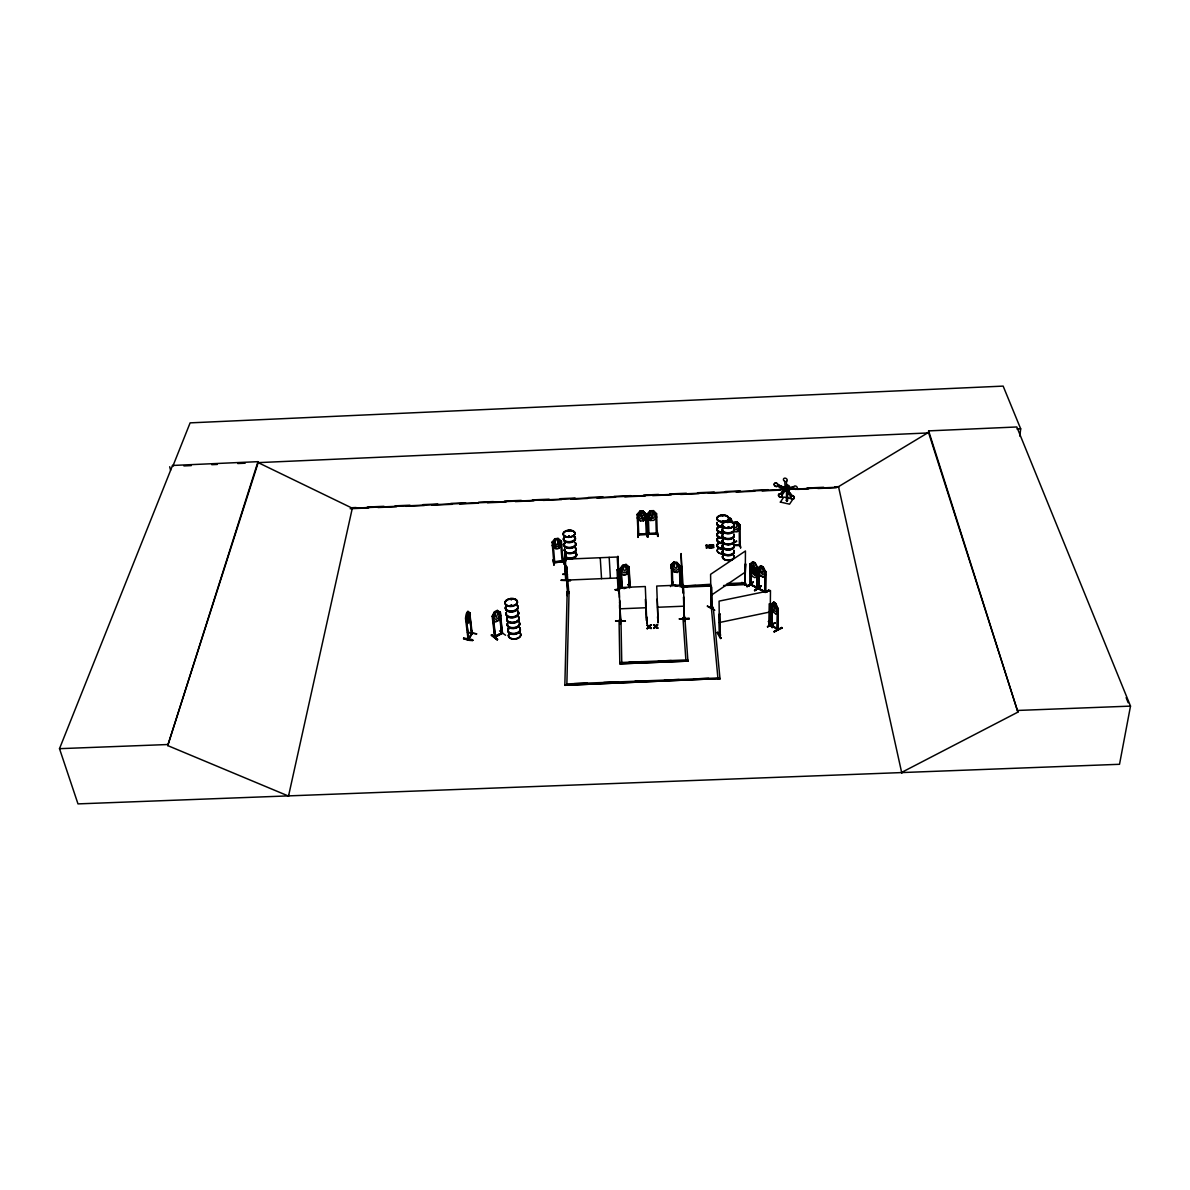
<?xml version="1.0" encoding="UTF-8"?>
<svg xmlns="http://www.w3.org/2000/svg" width="1190" height="1190" viewBox="0 0 1190 1190"><rect width="100%" height="100%" fill="white"/><g stroke="black" fill="none" stroke-linecap="round" stroke-linejoin="round"><path stroke-width="1.5" d="M733.709 545.585L740.12 545.496L740.106 524.85L739.243 524.85L739.377 545.585L740.21 545.496L740.195 544.574L739.183 545.02M733.933 531.856L737.116 531.722L740.254 528.271L740.106 524.85M749.284 586.417L741.905 582.356M745.669 563.956L744.717 585.063L745.401 563.822L745.029 585.212L745.684 584.751L744.717 584.32M745.178 585.153L745.446 550.985L710.594 574.324L711.025 608.12M561.07 580.348L570.441 580.75M747.082 586.744L753.389 581.97L747.082 586.313M570.501 580.467L561.13 580.08M757.48 575.618L754.951 577.671L752.482 576.495L750.102 571.899L750.116 568.582L752.645 566.619L753.538 562.647M757.673 570.903L755.055 572.896L752.571 571.736L750.116 567.154L750.131 563.837L752.749 561.799L755.234 562.974L757.703 567.556L757.405 588.44M750.488 572.39L750.429 584.528L757.732 588.247L757.822 567.392L756.825 566.946L756.766 588.128L757.078 575.737M750.503 568.924L750.533 563.718L750.86 585.063M754.519 590.508C774.244 576.466 741.995 600.786 760.767 585.748M754.966 590.374L761.228 586.298M751.396 571.75L754.639 575.365L756.26 574.22L753.478 562.692M757.108 572.256L757.152 567.05M765.601 574.874L763.028 576.957L760.529 575.767L758.149 571.14L758.164 567.794L759.175 568.076L758.625 589.08L758.774 567.942M758.714 589.08L758.253 567.868L759.175 568.076M758.491 567.734L758.313 588.589L765.066 591.98M564.655 559.032L564.804 562.572M765.17 571.096L764.709 592.218L764.828 570.992L765.839 571.438L765.676 592.367M764.962 591.98L764.754 591.445M765.378 592.471L765.616 571.587L763.251 566.99L760.707 565.711L758.104 567.853M467.224 613.014L467.938 618.636C469.157 617.744 468.592 611.273 467.135 612.999M568.835 592.754L567.823 592.561L568.835 592.754L567.124 571.899L566.247 571.944L567.764 592.798L565.25 559.196L617.208 557.009L619.157 590.686M767.535 626.937L775.27 622.668L767.535 626.505M764.932 592.456L769.127 590.463M768.547 621.835L772.429 627.621L768.487 621.507M769.439 603.776L770.421 603.791L769.439 603.776L769.171 625.152L770.153 624.229M769.558 603.985L769.38 625.137M567.124 571.899L566.247 572.137M567.749 589.407L567.199 595.61L567.809 589.823M775.776 613.757L777.962 612.032L775.716 613.921L773.559 612.225L771.507 607.272L771.477 603.925L773.783 602.095L775.984 603.717L778.007 608.759L777.695 629.927M771.879 625.613L771.923 603.851M777.486 629.867L777.427 608.254L778.29 608.551L777.962 629.793L771.596 625.003L771.864 607.376M772.057 604.371L771.983 625.628L771.551 624.185M772.444 607.807L771.864 625.568M774.303 632.009L781.711 627.502L782.053 628.201M777.293 607.986L778.096 608.715M777.055 629.436L777.695 608.12M777.903 629.718L777.263 628.484M780.357 502.18L783.779 497.048L792.957 499.116L789.55 504.158L780.357 502.076M784.984 486.755L783.392 489.06L789.193 490.295L790.77 487.974L788.836 487.037L788.167 488.004L788.702 485.505L786.798 485.118L786.278 487.603M786.01 486.264L785.489 488.763L786.01 486.264L787.899 486.665L787.869 488.45M787.646 490.369L787.423 500.767L786.605 500.96L786.456 490.131M786.769 486.903L786.798 485.118M786.605 500.96L786.858 488.837M787.423 500.767L787.274 489.923M787.378 489.164L787.899 486.665M788.658 487.29L788.702 485.505M789.193 490.295L790.785 487.454M564.834 685.306L720.024 678.538L564.834 685.306L567.184 591.936L569.058 591.846L566.842 685.232M621.344 588.381L620.183 569.236L621.15 568.939L622.132 588.158M794.147 488.421L786.798 489.626L786.382 488.212L793.641 486.918A2.023 1.607 32.9 0 1 796.065 486.189A2.023 1.607 32.9 0 1 797.107 488.822A2.023 1.607 32.9 0 1 794.236 488.763L794.325 488.629M648.416 514.065L647.42 513.991L648.148 534.429L648.297 533.447L656.478 533.373M567.05 573.952L567.035 575.261L566.529 566.157M565.666 580.185L564.536 559.151M466.763 613.207L466.852 619.99L467.953 620.659C471.642 614.085 466.778 605.472 465.498 618.369L468.072 639.313M679.431 566.113L679.981 586.804M463.639 638.138C482.233 640.25 467.893 642.124 463.639 638.123M565.964 557.574L565.443 561.948L565.161 552.666L565.771 555.12M463.654 638.539L472.638 640.488M901.648 772.399L1017.911 712.126L928.512 432.401L928.631 430.884L1016.825 426.972L1130.5 706.116L1119.522 764.292L77.99 803.89L59.5 748.674L172.535 465.469L257.977 461.675L258.185 462.627L167.731 745.595L288.516 796.065L288.843 795.203M495.561 637.022L493.166 615.84L492.184 616.316L494.698 637.438L495.367 636.799M499.726 612.553L501.719 633.66L502.314 632.277M727.968 522.38L727.388 522.425M727.67 527.884L728.087 527.021M728.221 522.455L729.202 518.23M729.009 527.646L728.563 526.962L729.366 527.542M727.715 522.38L728.295 522.217M1019.815 436.15L1020.693 428.846L1003.155 386.11L190.117 422.866L172.773 466.406L172.535 465.469M722.256 521.175L723.58 521.547M722.033 516.058L722.91 516.163L722.449 515.538M1017.911 712.126L928.631 430.884M469.247 621.12C466.063 627.056 472.147 614.813 469.723 612.538L472.222 633.571C465.573 644.876 468.488 635.163 468.875 638.866L466.197 617.699L468.562 639.268M620.674 620.644L620.585 619.752M288.516 796.065L352.433 507.684L356.137 507.52M657.728 616.777L658.1 622.905L657.52 616.807M497.494 639.179L491.559 634.687L497.509 639.179L497.123 639.848L491.529 634.716M569.564 536.601C566.916 535.247 570.843 538.192 569.013 535.902M497.123 639.818L491.217 635.282M568.775 531.394L569.668 531.142M568.731 531.231L569.653 531.067M680.234 569.668L677.333 572.494L674.254 571.914L671.145 567.972L671.041 564.655L672.008 564.67M555.18 542.09L555.953 539.204L556.98 539.1L558.363 543.22L556.399 544.693L555.299 543.518M707.351 606.335L714.788 610.277L707.395 605.933M566.083 580.155L565.072 566.009M720.456 634.642C717.63 634.166 722.36 635.207 719.459 635.609L719.087 601.129L770.48 590.538L770.123 624.943L769.201 624.839M720.456 635.401L719.296 635.386M567.392 574.517L562.781 574.101M564.209 559.136L565.265 552.666L565.443 554.689L566.024 554.198M564.655 559.003L566.128 580.155M656.761 517.01L653.801 520.372L650.662 520.461L653.429 510.659L650.29 510.748L647.315 514.139L650.335 510.837M511.685 605.115L511.477 606.112L510.213 605.844M511.581 599.745L511.655 599.165M511.879 605.279L510.153 605.948M711.159 545.957C713.331 545.704 714.565 544.648 711.397 544.812A1.577 0.907 -0.8 0 0 710.698 545.139L712.364 546.418M471.359 633.139L472.162 632.723L468.146 639.194M772.206 624.646L771.284 624.319L771.998 624.854M651.361 511.269L650.528 515.508L652.581 516.668L653.503 513.946L652.373 511.209L651.346 511.209M785.013 489.373L785.459 488.079L777.948 484.613A2.008 1.592 33.8 0 0 775.315 483.006A2.008 1.592 33.8 0 0 774.586 485.371A2.008 1.592 33.8 0 0 777.472 486.16L785.102 489.239L777.62 485.996M167.731 745.595L257.977 461.675M761.481 566.708L760.633 570.635L762.24 572.747L763.102 570.397L761.54 566.663M756.691 587.25L756.899 587.86M750.116 584.677L750.131 563.837M751.173 584.156L750.131 583.888L750.949 584.305M472.638 640.458L463.49 638.807M554.837 538.728L553.826 544.678L556.042 546.418L558.095 546.225L559.969 544.083L558.021 538.43L554.837 538.728L551.967 542.357L553.067 542.105L554.704 562.394M657.921 619.767L657.207 599.001M553.32 559.85L554.019 565.324L552.889 559.955M620.496 621.254L619.737 600.325M639.982 511.224L638.762 517.055L640.889 518.885L642.912 518.795L644.816 516.772L643.076 511.224L639.982 511.224L637.037 514.675M650.29 510.748L649.041 516.579L651.153 518.409L653.176 518.319L655.095 516.296L653.429 510.599L656.642 513.708L657.237 534.013L656.478 533.343M717.198 632.634L720.456 638.569L720.976 638.004M720.962 638.019L717.6 632.515M637.751 532.138L638.048 537.017M751.44 564.521C752.868 557.738 757.941 566.276 756.29 569.475L754.668 570.635L751.426 567.005M751.411 569.266L752.645 566.619L754.252 568.701L755.129 567.779L752.541 566.559M630.06 586.834L629.123 587.072M767.476 626.818L775.196 622.995M492.273 616.494L494.564 611.734L497.346 610.351L499.25 615.572L497.747 618.473L496.007 619.395L494.029 618.339L494.564 611.734L492.184 616.316M747.008 586.64L753.33 582.267M680.888 586.7L682.48 583.963M672.633 585.644C670.193 583.963 674.909 585.614 677.988 586.105M670.446 586.596L673.347 582.163M679.222 566.009C683.343 568.478 671.175 556.399 680.219 566.455L680.635 585.421M680.219 566.455L679.297 566.321M674.254 571.914L671.234 567.957M727.611 522.41L727.804 521.8M723.803 521.562L722.821 520.744M719.4 635.371L720.352 635.415M467.447 632.173L476.818 633.868L467.506 632.455M467.923 611.139L469.396 612.895M469.574 612.627L471.79 634.091L469.262 612.567M626 564.343L627.725 569.832L625.91 572.345L623.977 572.926L621.924 571.527C627.918 551.818 610.589 586.447 622.98 565.235L626.044 564.402L629.168 566.856L628.067 566.916L629.108 587.607M626.505 574.279L629.287 570.114L626.55 574.324L623.501 575.157M786.888 489.373L792.094 495.531A2.008 1.592 32.8 0 1 794.295 497.658A2.008 1.592 32.8 0 1 792.034 498.833A2.008 1.592 32.8 0 1 790.621 496.304L790.532 496.438A2.008 1.592 32.8 0 0 791.945 498.967A2.008 1.592 32.8 0 0 794.206 497.777A2.008 1.592 32.8 0 0 792.005 495.665M791.766 495.68L786.977 489.239L785.861 489.834L790.651 496.26M793.552 487.275L786.382 488.212M785.236 489.402L780.447 493.939A2.008 1.577 33.4 0 0 778.483 495.442A2.008 1.577 33.4 0 0 780.923 497.316A2.008 1.577 33.4 0 0 782.038 495.159L785.95 489.551L784.894 489.075L780.7 494.029C781.889 490.325 788.003 488.54 785.073 490.027M786.456 481.37L786.635 488.316L785.207 488.108M785.459 488.079L777.977 484.851M784.552 481.087L784.463 481.221A2.023 1.607 33.5 0 1 783.808 478.559A2.023 1.607 33.5 0 1 786.724 478.975A2.023 1.607 33.5 0 1 786.367 481.504M684.101 617.179L684.086 617.729M568.389 536.809L569.177 536.214M511.224 599.433L510.971 599.79M562.959 561.115L553.871 562.007M554.6 561.873L553.796 561.978M494.49 636.442C514.511 626.654 488.346 639.64 495.278 636.055M494.49 637.275L502.314 633.065M739.154 544.618L739.213 545.57L740.195 545.317M561.695 544.722L558.824 548.263C555.477 551.178 547.668 540.468 555.641 548.575L558.809 548.203L561.591 544.693M619.097 589.972L618.071 590.017M649.041 533.655L648.981 534.444L648.267 514.125M646.914 533.789L637.944 534.191L646.899 533.551L647.033 534.533L646.348 514.244L643.121 511.09L640.041 511.373L637.126 514.467L638.063 514.63M468.815 638.792L472.177 633.496M640.458 520.848L637.186 517.858L640.413 520.997L643.537 520.848L646.378 517.397M643.478 520.714L646.482 517.486M568.746 592.04L567.734 592.085M653.518 624.72L655.214 626.267L653.637 628.394L655.229 626.713C651.48 621.864 655.958 628.484 656.835 624.586L657.609 624.988L656.047 626.654L657.773 628.231L656.032 626.223L657.594 624.557M655.645 626.342L656.835 624.586M650.409 624.854L649.205 626.609L651.168 624.824L649.606 626.907L651.332 628.484L649.591 626.476L651.168 624.824M653.637 628.394L655.616 626.58L657.773 628.231M654.396 628.365L655.616 626.58M737.056 531.588L740.15 528.301M649.175 626.847L647.196 628.662L649.175 626.847L651.332 628.484M647.167 628.216L648.773 626.535L647.092 624.988L649.19 626.178M647.196 628.662L648.773 626.535M491.515 635.118L497.569 639.61M471.88 634.017L469.559 618.324M562.171 561.665L562.87 560.906M552.101 542.105L553.826 562.736L563.048 561.829L561.427 541.45L560.445 541.331L562.201 561.933M561.918 560.996L554.481 561.635L554.659 562.617M728.979 527.215L728.146 527.661M722.851 521.265L723.981 521.056M510.198 605.353L511.551 605.085M619.023 590.716L618.086 590.731L618.904 589.69L615.096 589.809L618.279 589.318M501.436 632.738L502.225 632.321M618.145 590.493L618.056 590.195M656.27 533.135L656.493 534.072M656.3 533.879L655.75 513.589M657.178 533.298L648.312 533.745M567.704 591.861L568.671 591.817M568.641 592.04L567.913 592.085M646.259 533.551L646.289 534.28M638.078 534.697L646.944 534.518M766.241 591.921L768.755 589.838M766.182 592.01L769.112 590.404L766.598 592.218M744.776 585.019L745.699 583.993L727.239 584.707M764.843 591.936L758.045 588.767M711.397 608.313L711.679 606.989M759.071 588.217L758.149 588.038M757.435 587.637L750.949 584.528L757.39 587.637M754.505 590.151L760.812 585.807M763.073 577.061L760.574 575.707M711.352 586.848L711.843 608.001M763.251 566.99L764.292 573.52L762.656 574.681L759.384 571.036L759.413 568.537L760.707 565.711L763.207 567.065M755.085 573L752.571 571.736M757.435 572.405L755.01 567.898L752.601 566.514M754.192 567.913L755.055 572.583L753.404 573.03C752.288 572.122 752.139 566.5 754.252 567.853M750.116 567.154L752.645 571.676M710.861 595.521L745.386 572.033M750.533 563.718L750.949 585.063L750.86 584.32M736.744 541.42L733.352 542.967M733.308 543.324L736.402 540.885M733.025 522.975L732.341 522.351M834.8 486.814L838.519 486.651L928.512 432.401M671.8 584.469L672.707 584.647M671.814 585.227L672.008 584.483M495.233 636.843L492.898 615.929L494.772 637.394L502.522 633.229L500.231 612.314L499.517 612.776M499.532 630.879L505.542 635.237M501.511 633.496L499.279 612.553L500.38 612.285L500.752 615.632L498.461 620.377L495.769 621.805L492.809 619.812M728.399 526.962L727.834 527.973M774.006 631.399L781.726 627.502M773.961 631.801L782.023 628.127M771.983 625.077L777.62 629.168M772.503 604.282C776.222 597.648 769.93 607.673 773.961 610.396L775.374 611.452L776.817 610.485L776.862 607.941L775.865 603.821L773.783 602.095M629.138 586.819L629.778 587.354M637.766 531.796L638.078 537.434M647.538 531.692L647.762 536.943M647.94 531.32L648.282 536.958L647.271 537.017L646.973 531.365M672.692 584.855L671.859 584.721M672.023 585.227L676.351 586.105M502.195 633.095L500.008 612.166M646.706 620.496L645.292 586.521L618.577 587.622M623.872 588.634L627.279 587.607M625.033 565.22L623.263 568.612L624.348 571.081L626.238 569.222L624.988 565.161M620.317 569.415L621.15 568.939M729.039 544.395L728.116 544.44M728.131 527.319L728.979 527.482M570.694 553.261L569.787 553.29M786.248 500.514L787.051 500.306M645.456 514.065L646.304 534.548M739.347 525.087L740.12 525.028L737.101 521.86L733.962 522.127M628.305 566.886L629.242 587.786M756.899 587.101L757.509 588.425M770.109 623.962L769.157 624.155M769.142 624.928L770.094 624.72M717.198 632.649L717.734 632.113L720.976 638.45M719.31 614.397L720.188 614.219L719.206 614.204L719.623 635.579M719.281 622.548L770.183 611.943M638.138 534.652L647.018 534.295M638.837 533.938L638.971 534.667M657.133 534.042L648.193 534.206L657.282 533.804M638.792 534.92L637.855 514.392M769.96 623.962L769.856 624.705M723.312 521.324L722.732 521.488M645.471 514.318L646.2 514.229M765.453 591.757L758.848 588.574L765.363 591.772M563.197 558.943L563.881 564.402M562.885 561.635L553.93 562.736L553.826 561.695M645.397 599.269L646.348 620.481M683.938 618.993L683.581 597.008M619.588 602.021L620.897 621.478M646.691 617.194L646.958 623.248M646.646 616.866L647.211 623.352M650.335 510.897L653.384 510.748M655.645 513.842L656.493 513.738M647.301 536.601L647.107 531.722L648 531.722M657.163 531.305L657.996 536.512L657.192 530.904M618.934 568.939L620.02 588.901M681.736 566.321L682.301 586.848M617.045 569.817L617.922 569.787L617.045 569.817L618.086 590.731M615.081 589.66L618.279 589.347M682.272 587.012L686.913 586.655M567.898 592.813L568.641 592.531M625.39 620.912L615.513 621.002L625.404 621.254M689.278 618.309L679.401 618.815L689.308 618.711M679.431 619.157L689.308 618.666L679.401 618.845M183.915 465.915L191.337 465.588M211.761 464.68L217.324 464.442M237.747 463.535L245.185 463.207M928.676 432.922L258.185 462.627L352.314 508.219L784.805 489.521M1017.019 429.01L1020.693 428.846M367.279 507.044L383.968 506.315M395.11 505.839L409.94 505.2M422.941 504.634L437.771 503.995M450.757 503.43L465.602 502.79M478.588 502.225L493.434 501.585M504.56 501.094L521.265 500.38M532.391 499.889L549.096 499.175M560.222 498.699L575.067 498.045M588.053 497.494L602.899 496.84M614.025 496.364L630.73 495.65M643.716 495.085L658.546 494.445M669.687 493.954L686.377 493.24M697.519 492.749L714.208 492.035M725.35 491.544L740.18 490.905M753.166 490.339L768.011 489.7M779.138 489.224L784.716 488.986M790.279 488.748L795.842 488.495M806.969 488.019L823.673 487.29M790.368 489.269L838.638 487.186M350.143 508.725L368.707 507.922M377.989 507.52L396.538 506.717M405.82 506.315L424.384 505.512M431.806 505.185L452.215 504.307M459.637 503.98L478.202 503.177M487.484 502.775L506.048 501.987M515.315 501.585L533.879 500.782M543.161 500.38L561.725 499.577M571.007 499.175L587.696 498.446M596.978 498.045L615.542 497.241M624.824 496.84L645.233 495.962M652.655 495.635L671.22 494.832M680.502 494.43L699.066 493.642M708.333 493.24L726.897 492.437M736.179 492.035L754.743 491.232M762.165 490.905L780.714 490.102M797.419 489.387L808.56 488.897M817.842 488.495L836.391 487.692M734.513 529.729L736.565 529.639L738.588 527.616L737.056 521.994L740.15 525.087M709.002 544.901L709.225 547.564L706.101 545.437L707.024 544.975L709.894 548.129L709.612 544.871L709.894 548.129M733.709 545.05L740.165 544.797L733.739 545.243M709.88 547.712L706.741 545.392L709.151 548.159M706.369 548.278L706.087 545.02M566.886 580.095L618.369 577.953M681.26 586.135L710.609 584.275M727.12 583.591L745.476 582.832L745.609 584.602L723.58 585.51M683.105 586.06L695.942 585.525M738.127 583.784L745.476 583.487M683.164 586.536L710.713 585.391M683.179 587.176L710.728 586.045M619.752 608.819L646.2 607.733M657.52 607.272L684.012 606.186M720.039 679.207L713.241 607.287L711.337 607.361L718.016 679.282M619.826 663.827L687.909 661.119L619.826 663.827L619.053 620.168L620.972 620.094L621.745 661.833M684.845 617.491L682.941 618.22L684.845 617.491L687.909 661.119M647.092 624.988L649.205 626.609M650.424 625.286L651.183 625.256M653.548 625.152L654.336 625.122M656.85 625.018L657.609 624.988M650.514 628.082L651.302 628.052M653.622 627.963L654.381 627.933M656.954 627.829L657.758 627.799M629.004 662.205L641.871 661.685M658.412 661.03L671.279 660.524M574.249 683.64L587.131 683.134M603.717 682.48L618.443 681.9M635.014 681.245L647.91 680.74M664.481 680.085L679.222 679.505M693.948 678.925L708.69 678.345M1018.149 710.43L1130.5 706.116M59.5 748.674L167.433 744.538M777.591 629.882L771.313 625.226M565.027 553.826L565.518 556.013M565.934 554.109L566.321 559.33M564.848 554.436L565.384 559.969L565.622 557.456A5.891 3.406 -4.3 0 0 574.22 558.036A5.891 3.406 -4.3 0 0 574.919 552.874M567.452 574.339L562.706 574.443M628.201 584.796L630.179 587.354L628.171 584.766M620.868 621.24L620.972 620.094M671.904 564.878L671.16 564.7M768.443 621.478L771.968 627.606M466.331 621.745L467.982 623.173M710.623 547.504L713.896 546.894L711.204 545.689M710.623 547.936C713.182 547.266 712.884 547.817 710.698 545.556A1.577 0.907 -0.8 0 1 711.397 545.228L713.584 545.288L711.144 545.526L713.182 547.013L710.579 547.028L710.623 547.936L713.702 547.638L712.587 546.403M677.095 562.498L673.957 561.963L670.996 564.715L674.046 562.007L672.677 567.526L674.745 569.876L676.738 570.263L678.672 568.671L677.021 562.632M674.284 571.855L677.378 572.435M672.811 584.885L678.107 585.911M658.011 619.99L656.716 586.045L683.477 584.945L684.339 618.904L683.61 596.978M786.322 485.818L788.211 486.219M785.519 486.978L787.423 487.365M619.321 593.394L619.053 587.28M671.814 585.45L671.279 564.521M740.582 547.683L739.868 542.298L740.626 548.025M780.789 493.91L780.536 493.805A2.008 1.577 33.4 0 0 778.572 495.308A2.008 1.577 33.4 0 0 781.012 497.182A2.008 1.577 33.4 0 0 782.127 495.04M720.352 635.163L720.471 634.82M729.128 518.275L730.705 521.83M756.825 567.228L757.599 567.541M764.843 571.274L765.616 571.587M750.206 584.677L757.599 588.172M672.826 585.421L672.112 564.67M500.38 612.285L497.316 610.455M500.588 615.602L498.461 620.377L495.724 621.656M562.959 560.906L562.855 561.903M558.021 538.43L561.427 541.45L557.976 538.52L558.764 548.129M647.107 625.419L648.788 626.966M654.322 624.691L655.63 625.91M655.63 627.011L656.969 628.261M649.19 627.279L650.528 628.528M643.076 511.224L646.259 514.273M650.707 520.432L647.553 517.397M647.449 517.442L650.662 520.521M684.577 618.041L683.819 618.384M626.55 574.324L623.545 575.216L620.511 572.717M630.551 587.295L628.097 584.454M733.1 522.975L730.794 518.498L728.325 517.382L730.69 518.617L731.85 522.395M755.129 567.779L757.524 572.42M1126.142 697.638L1128.165 702.74M639.982 511.284L643.537 520.848M684.533 617.223L684.548 618.458M169.694 466.733L170.557 470.228M838.519 486.651L901.827 773.247M501.838 632.827L501.942 633.615M706.741 545.392L706.979 548.263M554.837 538.787L555.641 548.575M566.871 683.923L717.897 677.988M569.058 591.846L567.184 591.936M565.86 554.466L566.172 559.836M566.708 566.678L566.976 570.099M565.592 554.183L565.994 559.315M684.399 615.706L684.652 618.785M684.131 615.349L684.637 621.433M681.617 574.532L682.926 592.947M681.245 585.495L681.32 586.611M682.926 617.58L685.827 659.29M657.207 530.918L657.535 536.154M600.236 557.723L601.545 578.652M784.805 481.221L785.117 488.227M609.176 557.351L610.396 578.28M619.812 662.562L687.82 659.87M619.693 588.916L617.893 556.191L620.392 621.507M621.061 568.999L621.998 587.979M629.123 566.797L630.031 587.562L628.87 566.693M638.108 533.923L638.152 534.95L637.126 514.467M683.521 593.438L681.067 553.543L681.974 586.863M680.234 566.217L680.754 585.242M620.288 617.937L620.407 624.036M619.038 577.12L619.395 597.395M619.529 604.773L619.603 608.462M711.605 586.982L711.888 608.016M711.01 587.384L711.218 608.388M713.524 544.841L713.524 545.719M720.069 614.01L720.307 635.475M575.633 543.845A5.92 3.391 -4.3 0 1 569.058 548.397A5.92 3.391 -4.3 0 1 564.848 543.488M575.112 542.699A5.995 3.436 -4.3 0 1 573.669 547.132A5.995 3.436 -4.3 0 1 565.979 547.46A5.995 3.436 -4.3 0 1 564.759 543.131M575.424 547.817A5.905 3.406 -4.3 0 1 570.962 553.097A5.905 3.406 -4.3 0 1 564.61 549.081M575.41 547.608A5.905 3.406 -4.3 0 1 570.947 552.904A5.905 3.406 -4.3 0 1 564.581 548.888M573.759 536.318A6.01 3.436 -4.3 0 1 573.996 540.959A6.01 3.436 -4.3 0 1 565.934 541.911A6.01 3.436 -4.3 0 1 564.313 537.434M575.558 542.893A5.92 3.391 -4.3 0 1 568.984 547.43A5.92 3.391 -4.3 0 1 564.774 542.536M573.714 536.69A5.935 3.391 -4.3 0 1 573.967 541.257A5.935 3.391 -4.3 0 1 566.009 542.194A5.935 3.391 -4.3 0 1 564.402 537.776M575.082 542.402A5.995 3.436 -4.3 0 1 573.654 546.835A5.995 3.436 -4.3 0 1 565.949 547.162A5.995 3.436 -4.3 0 1 564.729 542.848M573.729 536.021A6.01 3.436 -4.3 0 1 573.982 540.662A6.01 3.436 -4.3 0 1 565.919 541.614A6.01 3.436 -4.3 0 1 564.283 537.136M574.577 536.393A5.935 3.391 -4.3 0 1 570.099 541.643A5.935 3.391 -4.3 0 1 563.718 537.672M567.288 568.047A5.816 3.406 -4.3 0 1 565.83 566.574M575.439 548.337A5.891 3.391 -4.3 0 1 571.007 553.603A5.891 3.391 -4.3 0 1 564.67 549.616M567.273 568.195A5.876 3.436 -4.3 0 1 565.8 566.708M575.439 548.025A5.905 3.406 -4.3 0 1 570.977 553.32A5.905 3.406 -4.3 0 1 564.625 549.304M574.948 552.502A5.965 3.451 -4.3 0 1 574.844 557.411A5.965 3.451 -4.3 0 1 566.41 557.768M564.729 555.388A5.965 3.451 -4.3 0 1 565.577 553.618M574.919 552.22A5.965 3.451 -4.3 0 1 574.22 557.456A5.965 3.451 -4.3 0 1 565.458 556.801M564.7 555.09A5.965 3.451 -4.3 0 1 565.548 553.32M575.767 552.591A5.891 3.406 -4.3 0 1 573.506 557.366A5.891 3.406 -4.3 0 1 565.503 556.444M564.759 554.763A5.891 3.406 -4.3 0 1 565.592 553.023M565.057 554.808A5.891 3.406 -4.3 0 1 565.666 553.96M518.483 612.79A6.262 3.793 -6.1 0 1 512.131 617.848A6.262 3.793 -6.1 0 1 506.464 613.281M517.977 611.526A6.352 3.838 -6.1 0 1 512.92 617.506A6.352 3.838 -6.1 0 1 506.345 612.939M518.409 616.569A6.262 3.808 -6.1 0 1 516.698 621.478A6.262 3.808 -6.1 0 1 508.68 621.805A6.262 3.808 -6.1 0 1 507.639 617A6.233 3.793 -6.1 0 0 508.68 621.671A6.233 3.793 -6.1 0 0 516.668 621.344A6.233 3.793 -6.1 0 0 518.379 616.45M517.367 605.68A6.367 3.838 -6.1 0 1 515.627 610.634A6.367 3.838 -6.1 0 1 507.476 610.976A6.367 3.838 -6.1 0 1 506.419 606.127M518.394 611.809A6.262 3.793 -6.1 0 1 512.027 616.881A6.262 3.793 -6.1 0 1 506.36 612.3M516.891 610.173A6.262 3.793 -6.1 0 1 517.829 610.916M517.338 606.052A6.277 3.778 -6.1 0 1 515.612 610.946A6.277 3.778 -6.1 0 1 507.565 611.273A6.277 3.778 -6.1 0 1 506.524 606.498M518.513 612.136A6.352 3.838 -6.1 0 1 512.072 617.268A6.352 3.838 -6.1 0 1 506.315 612.642M516.995 610.47A6.352 3.838 -6.1 0 1 517.947 611.229M517.338 605.383A6.367 3.838 -6.1 0 1 515.597 610.336A6.367 3.838 -6.1 0 1 507.431 610.663A6.367 3.838 -6.1 0 1 506.39 605.829M517.234 605.07A6.277 3.778 -6.1 0 1 515.508 609.949A6.277 3.778 -6.1 0 1 507.461 610.291A6.277 3.778 -6.1 0 1 506.419 605.517M519.614 628.394A6.218 3.808 -6.1 0 1 517.918 633.318A6.218 3.808 -6.1 0 1 509.96 633.645A6.218 3.808 -6.1 0 1 508.918 628.826M519.658 628.023A6.292 3.868 -6.1 0 1 517.933 633.02A6.292 3.868 -6.1 0 1 509.856 633.348A6.292 3.868 -6.1 0 1 508.814 628.469M519.182 632.44A6.203 3.823 -6.2 0 1 519.554 637.349A6.203 3.823 -6.2 0 1 511.789 638.941A6.203 3.823 -6.2 0 1 508.74 634.568M518.438 616.822A6.262 3.808 -6.1 0 1 516.728 621.73A6.262 3.808 -6.1 0 1 508.71 622.058A6.262 3.808 -6.1 0 1 507.669 617.268M508.725 634.374A6.203 3.823 -6.1 0 0 511.76 638.732A6.203 3.823 -6.1 0 0 519.539 637.141A6.203 3.823 -6.1 0 0 519.167 632.232A6.173 3.808 -6.1 0 1 519.495 636.992A6.173 3.808 -6.1 0 1 511.76 638.584A6.173 3.808 -6.1 0 1 508.74 634.24M518.468 617.312A6.233 3.793 -6.1 0 1 516.757 622.206A6.233 3.793 -6.1 0 1 508.785 622.534A6.233 3.793 -6.1 0 1 507.743 617.744M519.628 623.173A6.322 3.853 -6.1 0 1 513.232 628.32A6.322 3.853 -6.1 0 1 507.505 623.679M519.509 627.428A6.218 3.808 -6.1 0 1 517.814 632.351A6.218 3.808 -6.1 0 1 509.856 632.678A6.218 3.808 -6.1 0 1 508.814 627.859M519.584 623.53A6.233 3.808 -6.1 0 1 513.262 628.603A6.233 3.808 -6.1 0 1 507.609 624.021M519.628 627.74A6.292 3.868 -6.1 0 1 517.903 632.723A6.292 3.868 -6.1 0 1 509.826 633.05A6.292 3.868 -6.1 0 1 508.785 628.171M519.599 622.876A6.322 3.853 -6.1 0 1 513.202 628.023A6.322 3.853 -6.1 0 1 507.461 623.381M518.096 621.21A6.322 3.853 -6.1 0 1 519.033 621.968M519.48 622.563A6.233 3.808 -6.1 0 1 513.158 627.636A6.233 3.808 -6.1 0 1 507.505 623.054M517.992 620.912A6.233 3.808 -6.1 0 1 518.929 621.671M723.282 533.105A5.891 3.347 -0.6 0 1 717.615 531.261A5.891 3.347 -0.6 0 1 718.507 527.572M723.282 532.822A5.995 3.406 -0.6 0 1 717.525 530.963A5.995 3.406 -0.6 0 1 718.433 527.2M723.312 538.103A5.905 3.362 -0.6 0 1 717.644 536.259A5.905 3.362 -0.6 0 1 718.537 532.54M723.312 537.702A5.905 3.362 -0.6 0 1 717.644 535.857A5.905 3.362 -0.6 0 1 718.522 532.138M723.237 527.081A6.01 3.391 -0.6 0 1 716.99 523.064M723.267 532.138A5.891 3.347 -0.6 0 1 717.615 530.309A5.891 3.347 -0.6 0 1 718.492 526.62M723.237 527.363A5.905 3.347 -0.6 0 1 717.079 523.407M723.282 532.525A5.995 3.406 -0.6 0 1 717.525 530.666A5.995 3.406 -0.6 0 1 718.418 526.902M723.237 526.783A6.01 3.391 -0.6 0 1 716.99 522.767M723.237 526.397A5.905 3.332 -0.6 0 1 717.079 522.44M727.774 521.19A5.905 3.332 -0.6 0 1 728.459 521.964M723.401 549.274A5.846 3.377 -0.5 0 1 718.15 547.802A5.846 3.377 -0.5 0 1 717.793 544.44M723.401 549.006A5.95 3.421 -0.5 0 1 717.689 547.117A5.95 3.421 -0.5 0 1 718.582 543.339M723.431 553.99A5.846 3.377 -0.5 0 1 718.195 552.517A5.846 3.377 -0.5 0 1 717.838 549.14M723.431 553.811A5.861 3.391 -0.5 0 1 718.18 552.324A5.861 3.391 -0.5 0 1 717.823 548.947M723.356 543.354A5.965 3.421 -0.5 0 1 717.63 541.48A5.965 3.421 -0.5 0 1 718.522 537.702M723.386 548.337A5.861 3.377 -0.5 0 1 718.135 546.865A5.861 3.377 -0.5 0 1 717.793 543.488M723.356 543.622A5.861 3.362 -0.5 0 1 717.719 541.777A5.861 3.362 -0.5 0 1 718.596 538.073M723.401 548.709A5.95 3.421 -0.5 0 1 717.689 546.835A5.95 3.421 -0.5 0 1 718.567 543.057M723.356 543.057A5.965 3.421 -0.5 0 1 717.63 541.182A5.965 3.421 -0.5 0 1 718.522 537.419M723.341 542.67A5.876 3.362 -0.5 0 1 717.704 540.825A5.876 3.362 -0.5 0 1 718.596 537.121M733.828 534.979A5.95 3.391 -0.4 0 1 727.819 539.501A5.95 3.391 -0.4 0 1 722.88 534.637M733.903 534.637A6.024 3.436 -0.4 0 1 727.804 539.219A6.024 3.436 -0.4 0 1 722.806 534.28M733.843 539.814A5.935 3.406 -0.4 0 1 727.849 544.351A5.935 3.406 -0.4 0 1 722.91 539.457M733.843 539.576A5.935 3.406 -0.4 0 1 727.834 544.098A5.935 3.406 -0.4 0 1 722.91 539.219M733.888 528.895A6.039 3.436 -0.5 0 1 727.774 533.462A6.039 3.436 -0.5 0 1 722.761 528.538M733.828 534.027A5.95 3.391 -0.4 0 1 727.819 538.535A5.95 3.391 -0.4 0 1 722.88 533.67M733.813 529.253A5.965 3.391 -0.5 0 1 727.789 533.76A5.965 3.391 -0.5 0 1 722.836 528.895M733.903 534.34A6.024 3.436 -0.4 0 1 727.804 538.921A6.024 3.436 -0.4 0 1 722.806 533.983M733.888 528.598A6.039 3.436 -0.5 0 1 727.774 533.165A6.039 3.436 -0.5 0 1 722.761 528.241M733.813 528.286A5.965 3.377 -0.5 0 1 727.789 532.793A5.965 3.377 -0.5 0 1 722.836 527.929M733.873 551.193A5.905 3.421 -0.4 0 1 727.893 555.73A5.905 3.421 -0.4 0 1 722.999 550.821M733.947 550.836A5.98 3.466 -0.4 0 1 727.893 555.447A5.98 3.466 -0.4 0 1 722.925 550.464M733.873 555.581A5.876 3.421 -0.3 0 1 727.923 560.118A5.876 3.421 -0.3 0 1 723.044 555.209M733.828 540.29A5.92 3.391 -0.4 0 1 727.849 544.812A5.92 3.391 -0.4 0 1 722.94 539.933M733.858 540.007A5.935 3.406 -0.4 0 1 727.849 544.544A5.935 3.406 -0.4 0 1 722.91 539.65M733.933 545.184A5.995 3.451 -0.4 0 1 727.864 549.78A5.995 3.451 -0.4 0 1 722.88 544.812M733.858 550.241A5.905 3.421 -0.4 0 1 727.893 554.778A5.905 3.421 -0.4 0 1 722.999 549.869M733.858 545.526A5.92 3.406 -0.4 0 1 727.878 550.063A5.92 3.406 -0.4 0 1 722.955 545.169M733.947 550.553A5.98 3.466 -0.4 0 1 727.893 555.15A5.98 3.466 -0.4 0 1 722.925 550.182M733.933 544.886A5.995 3.451 -0.4 0 1 727.864 549.482A5.995 3.451 -0.4 0 1 722.88 544.529M733.858 544.574A5.92 3.406 -0.4 0 1 727.864 549.111A5.92 3.406 -0.4 0 1 722.955 544.217M777.382 486.279A2.008 1.592 33.8 0 1 774.497 485.49A2.008 1.592 33.8 0 1 775.226 483.14A2.008 1.592 33.8 0 1 777.858 484.747M773.678 605.591L775.032 609.429L775.806 607.168L774.422 603.211L773.678 605.591M495.59 611.824L495.07 615.126L496.23 617.446L497.688 613.743L496.468 611.363L495.59 611.824M751.916 568.523L753.211 571.691L751.827 573.58L753.627 572.36L755.397 575.395L754.073 572.107L755.397 570.367L753.672 571.408L751.916 568.523M641.053 511.745L640.25 515.984L642.303 517.144L643.225 514.422L642.064 511.7L641.053 511.745M675.013 562.677L674.165 566.782L676.173 568.448L677.11 565.904L676.039 562.811L675.042 562.617M734.989 522.514L733.992 526.798L736.015 527.973L737.071 525.221L736.015 522.47L734.989 522.514M566.009 536.586A5.95 3.391 -4.3 0 0 574.993 533.254A5.95 3.391 -4.3 0 0 566.128 530.71A5.95 3.391 -4.3 0 0 566.009 536.586M566.068 537.047A5.935 3.377 -4.3 0 0 575.008 533.73A5.935 3.377 -4.3 0 0 566.187 531.186A5.935 3.377 -4.3 0 0 566.068 537.047M566.024 536.75A5.95 3.391 -4.3 0 0 575.008 533.418A5.95 3.391 -4.3 0 0 566.143 530.874A5.95 3.391 -4.3 0 0 566.024 536.75M565.845 566.901A5.831 3.406 -4.3 0 0 567.318 568.374A5.861 3.421 -4.3 0 1 565.815 566.886M507.818 605.71A6.307 3.778 -6 0 0 517.457 602.021A6.307 3.778 -6 0 0 508.264 599.12A6.307 3.778 -6 0 0 507.818 605.71A6.292 3.778 -6 0 0 517.442 602.021A6.292 3.778 -6 0 0 508.264 599.135A6.292 3.778 -6 0 0 507.818 605.725M507.877 606.186A6.277 3.763 -6 0 0 517.471 602.497A6.277 3.763 -6 0 0 508.323 599.626A6.277 3.763 -6 0 0 507.877 606.186M718.909 520.803A5.95 3.347 -0.6 0 0 728.667 518.87A5.95 3.347 -0.6 0 0 720.917 515.106A5.95 3.347 -0.6 0 0 718.909 520.803M718.924 521.279A5.92 3.332 -0.6 0 0 728.637 519.346A5.92 3.332 -0.6 0 0 720.932 515.597A5.92 3.332 -0.6 0 0 718.924 521.279M718.909 520.997A5.95 3.347 -0.6 0 0 728.667 519.063A5.95 3.347 -0.6 0 0 720.917 515.3A5.95 3.347 -0.6 0 0 718.909 520.997M717.689 536.556A5.861 3.347 -0.6 0 0 723.312 538.386A5.861 3.347 -0.6 0 1 717.674 536.571A5.861 3.347 -0.6 0 1 718.552 532.867A5.861 3.347 -0.6 0 0 717.689 536.556M724.219 527.155A5.98 3.377 -0.5 0 0 734.022 525.207A5.98 3.377 -0.5 0 0 726.212 521.399A5.98 3.377 -0.5 0 0 724.219 527.155M724.234 527.616A5.965 3.377 -0.5 0 0 734.007 525.683A5.965 3.377 -0.5 0 0 726.227 521.889A5.965 3.377 -0.5 0 0 724.234 527.616M724.219 527.348A5.98 3.377 -0.5 0 0 734.022 525.4A5.98 3.377 -0.5 0 0 726.212 521.592A5.98 3.377 -0.5 0 0 724.219 527.348M727.923 560.46A5.891 3.436 -0.3 0 0 733.888 555.909A5.876 3.421 -0.3 0 1 727.923 560.46A5.891 3.436 -0.3 0 1 723.029 555.537A5.876 3.421 -0.3 0 0 727.923 560.46M784.582 489.224A1.77 1.398 33.3 0 0 787.453 489.893A1.77 1.398 33.3 0 0 786.129 487.365A1.77 1.398 33.3 0 0 784.582 489.224M784.359 489.536A1.77 1.398 33.3 0 0 787.245 490.221A1.77 1.398 33.3 0 0 785.906 487.692A1.77 1.398 33.3 0 0 784.359 489.536"/></g></svg>
